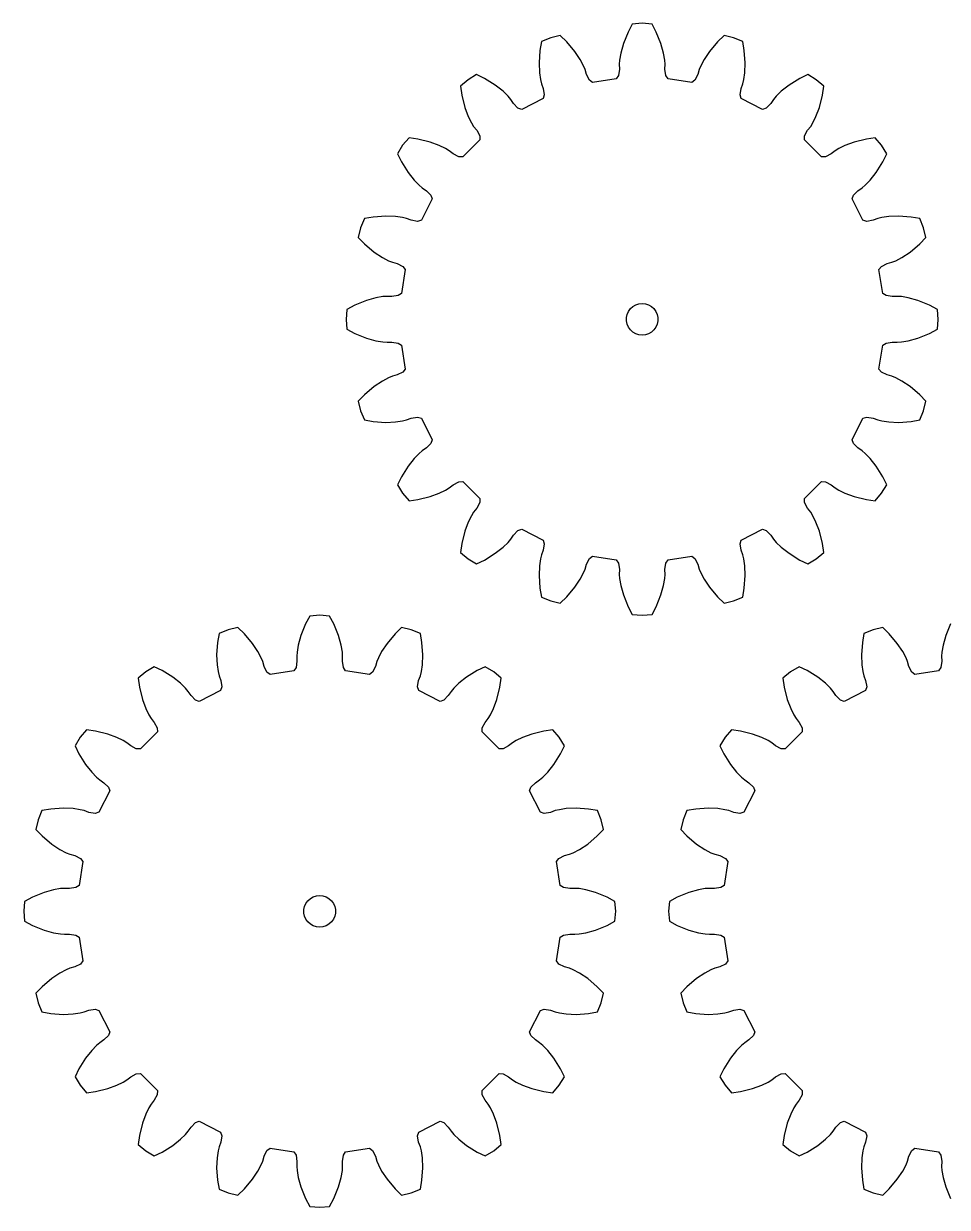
# Model space of a CAD drawing. Extents: x 0 to 178, y 0 to 224.
# Drawn here: x 0 to 87.4, y 0 to 112 of the extents above; entities that cross this region are included whole.
import ezdxf

# ---------------------------------------------------------------- set-up
doc = ezdxf.new("R2010")
doc.units = 0

msp = doc.modelspace()

# ---------------------------------------------------------------- linework, layer by layer
for p, q in [((58.52, 112.05), (57.59, 111.97)), ((59.46, 111.97), (58.52, 112.05)), ((50.78, 110.89), (49.87, 110.67)), ((51.39, 110.3), (50.78, 110.89)), ((57.19, 111.22), (56.75, 110.12)), ((57.59, 111.97), (57.19, 111.22)), ((59.85, 111.22), (59.46, 111.97)), ((60.3, 110.12), (59.85, 111.22)), ((66.27, 110.89), (65.66, 110.3)), ((67.18, 110.67), (66.27, 110.89)), ((49, 110.31), (48.85, 109.48)), ((49.87, 110.67), (49, 110.31)), ((52.15, 109.39), (51.39, 110.3)), ((56.75, 110.12), (56.49, 109.23)), ((60.55, 109.23), (60.3, 110.12)), ((65.66, 110.3), (64.89, 109.39)), ((68.05, 110.31), (67.18, 110.67)), ((68.19, 109.48), (68.05, 110.31)), ((48.85, 109.48), (48.77, 108.29)), ((52.67, 108.62), (52.15, 109.39)), ((56.49, 109.23), (56.38, 108.57)), ((60.67, 108.57), (60.55, 109.23)), ((64.89, 109.39), (64.38, 108.62)), ((68.27, 108.29), (68.19, 109.48)), ((48.77, 108.29), (48.81, 107.37)), ((52.98, 108.03), (52.67, 108.62)), ((53.13, 107.66), (52.98, 108.03)), ((53.26, 107.21), (53.13, 107.66)), ((56.37, 107.7), (56.28, 107.11)), ((56.38, 108.57), (56.35, 108.18)), ((56.35, 108.18), (56.37, 107.7)), ((60.69, 108.18), (60.67, 108.57)), ((60.68, 107.7), (60.69, 108.18)), ((60.77, 107.11), (60.68, 107.7)), ((63.92, 107.66), (63.79, 107.21)), ((64.07, 108.03), (63.92, 107.66)), ((64.38, 108.62), (64.07, 108.03)), ((68.24, 107.37), (68.27, 108.29)), ((42.06, 106.7), (41.34, 106.09)), ((42.86, 107.19), (42.06, 106.7)), ((43.62, 106.81), (42.86, 107.19)), ((44.63, 106.18), (43.62, 106.81)), ((48.81, 107.37), (48.9, 106.71)), ((48.9, 106.71), (49, 106.32)), ((53.53, 106.67), (53.26, 107.21)), ((53.82, 106.44), (53.53, 106.67)), ((56.07, 106.8), (53.82, 106.44)), ((56.28, 107.11), (56.07, 106.8)), ((60.98, 106.8), (60.77, 107.11)), ((63.22, 106.44), (60.98, 106.8)), ((63.52, 106.67), (63.22, 106.44)), ((63.79, 107.21), (63.52, 106.67)), ((68.05, 106.32), (68.14, 106.71)), ((68.14, 106.71), (68.24, 107.37)), ((73.43, 106.81), (72.42, 106.18)), ((74.19, 107.19), (73.43, 106.81)), ((74.99, 106.7), (74.19, 107.19)), ((75.7, 106.09), (74.99, 106.7)), ((41.34, 106.09), (41.46, 105.25)), ((45.36, 105.61), (44.63, 106.18)), ((45.83, 105.15), (45.36, 105.61)), ((49, 106.32), (49.16, 105.88)), ((49.16, 105.88), (49.26, 105.29)), ((67.79, 105.29), (67.88, 105.88)), ((67.88, 105.88), (68.05, 106.32)), ((71.69, 105.61), (71.21, 105.15)), ((72.42, 106.18), (71.69, 105.61)), ((75.58, 105.25), (75.7, 106.09)), ((41.46, 105.25), (41.75, 104.09)), ((46.09, 104.84), (45.83, 105.15)), ((46.35, 104.45), (46.09, 104.84)), ((46.77, 104.02), (46.35, 104.45)), ((49.16, 104.93), (47.13, 103.89)), ((49.26, 105.29), (49.16, 104.93)), ((67.89, 104.93), (67.79, 105.29)), ((69.92, 103.89), (67.89, 104.93)), ((70.69, 104.45), (70.27, 104.02)), ((70.96, 104.84), (70.69, 104.45)), ((71.21, 105.15), (70.96, 104.84)), ((75.29, 104.09), (75.58, 105.25)), ((41.75, 104.09), (42.07, 103.22)), ((42.07, 103.22), (42.36, 102.63)), ((47.13, 103.89), (46.77, 104.02)), ((70.27, 104.02), (69.92, 103.89)), ((74.68, 102.63), (74.97, 103.22)), ((74.97, 103.22), (75.29, 104.09)), ((42.36, 102.63), (42.58, 102.29)), ((42.58, 102.29), (42.87, 101.92)), ((74.18, 101.92), (74.47, 102.29)), ((74.47, 102.29), (74.68, 102.63)), ((36.47, 101.21), (35.86, 100.5)), ((37.31, 101.09), (36.47, 101.21)), ((38.46, 100.8), (37.31, 101.09)), ((43.16, 101.01), (41.55, 99.4)), ((42.87, 101.92), (43.15, 101.38)), ((43.15, 101.38), (43.16, 101.01)), ((73.89, 101.01), (73.9, 101.38)), ((75.5, 99.4), (73.89, 101.01)), ((73.9, 101.38), (74.18, 101.92)), ((79.74, 101.09), (78.58, 100.8)), ((80.57, 101.21), (79.74, 101.09)), ((81.18, 100.5), (80.57, 101.21)), ((35.86, 100.5), (35.37, 99.7)), ((35.37, 99.7), (35.74, 98.94)), ((39.33, 100.48), (38.46, 100.8)), ((39.93, 100.19), (39.33, 100.48)), ((40.27, 99.98), (39.93, 100.19)), ((40.64, 99.69), (40.27, 99.98)), ((41.17, 99.41), (40.64, 99.69)), ((76.41, 99.69), (75.87, 99.41)), ((76.78, 99.98), (76.41, 99.69)), ((77.12, 100.19), (76.78, 99.98)), ((77.71, 100.48), (77.12, 100.19)), ((78.58, 100.8), (77.71, 100.48)), ((81.67, 99.7), (81.18, 100.5)), ((81.3, 98.94), (81.67, 99.7)), ((35.74, 98.94), (36.38, 97.93)), ((41.55, 99.4), (41.17, 99.41)), ((75.87, 99.41), (75.5, 99.4)), ((80.67, 97.93), (81.3, 98.94)), ((36.38, 97.93), (36.95, 97.2)), ((80.1, 97.2), (80.67, 97.93)), ((36.95, 97.2), (37.41, 96.72)), ((37.41, 96.72), (37.72, 96.47)), ((37.72, 96.47), (38.11, 96.2)), ((78.94, 96.2), (79.33, 96.47)), ((79.33, 96.47), (79.64, 96.72)), ((79.64, 96.72), (80.1, 97.2)), ((38.66, 95.43), (37.63, 93.4)), ((38.11, 96.2), (38.54, 95.78)), ((38.54, 95.78), (38.66, 95.43)), ((78.38, 95.43), (78.51, 95.78)), ((79.42, 93.4), (78.38, 95.43)), ((78.51, 95.78), (78.94, 96.2)), ((32.24, 93.56), (31.88, 92.69)), ((33.08, 93.7), (32.24, 93.56)), ((34.26, 93.78), (33.08, 93.7)), ((35.19, 93.75), (34.26, 93.78)), ((35.85, 93.66), (35.19, 93.75)), ((36.23, 93.56), (35.85, 93.66)), ((36.68, 93.4), (36.23, 93.56)), ((37.27, 93.3), (36.68, 93.4)), ((37.63, 93.4), (37.27, 93.3)), ((79.77, 93.3), (79.42, 93.4)), ((80.37, 93.4), (79.77, 93.3)), ((80.81, 93.56), (80.37, 93.4)), ((81.2, 93.66), (80.81, 93.56)), ((81.85, 93.75), (81.2, 93.66)), ((82.78, 93.78), (81.85, 93.75)), ((83.97, 93.7), (82.78, 93.78)), ((84.8, 93.56), (83.97, 93.7)), ((85.16, 92.69), (84.8, 93.56)), ((31.88, 92.69), (31.66, 91.78)), ((85.38, 91.78), (85.16, 92.69)), ((31.66, 91.78), (32.25, 91.17)), ((32.25, 91.17), (33.17, 90.4)), ((83.88, 90.4), (84.79, 91.17)), ((84.79, 91.17), (85.38, 91.78)), ((33.17, 90.4), (33.94, 89.89)), ((33.94, 89.89), (34.52, 89.58)), ((82.52, 89.58), (83.11, 89.89)), ((83.11, 89.89), (83.88, 90.4)), ((34.52, 89.58), (34.89, 89.43)), ((34.89, 89.43), (35.35, 89.3)), ((35.35, 89.3), (35.88, 89.03)), ((36.11, 88.74), (35.76, 86.49)), ((35.88, 89.03), (36.11, 88.74)), ((80.93, 88.74), (81.16, 89.03)), ((81.29, 86.49), (80.93, 88.74)), ((81.16, 89.03), (81.7, 89.3)), ((81.7, 89.3), (82.15, 89.43)), ((82.15, 89.43), (82.52, 89.58)), ((35.45, 86.28), (34.85, 86.19)), ((35.76, 86.49), (35.45, 86.28)), ((81.6, 86.28), (81.29, 86.49)), ((82.19, 86.19), (81.6, 86.28)), ((31.33, 85.37), (30.58, 84.97)), ((32.44, 85.81), (31.33, 85.37)), ((33.33, 86.06), (32.44, 85.81)), ((33.98, 86.18), (33.33, 86.06)), ((34.38, 86.2), (33.98, 86.18)), ((34.85, 86.19), (34.38, 86.2)), ((57.41, 85.04), (57.64, 85.25)), ((57.64, 85.25), (57.91, 85.4)), ((57.91, 85.4), (58.21, 85.5)), ((58.21, 85.5), (58.52, 85.53)), ((58.52, 85.53), (58.83, 85.5)), ((58.83, 85.5), (59.13, 85.4)), ((59.13, 85.4), (59.4, 85.25)), ((59.4, 85.25), (59.64, 85.04)), ((82.66, 86.2), (82.19, 86.19)), ((83.06, 86.18), (82.66, 86.2)), ((83.71, 86.06), (83.06, 86.18)), ((84.61, 85.81), (83.71, 86.06)), ((85.71, 85.37), (84.61, 85.81)), ((86.46, 84.97), (85.71, 85.37)), ((30.58, 84.97), (30.51, 84.03)), ((30.51, 84.03), (30.58, 83.1)), ((57.03, 84.19), (57.1, 84.5)), ((57.03, 83.88), (57.03, 84.19)), ((57.1, 84.5), (57.22, 84.78)), ((57.22, 84.78), (57.41, 85.04)), ((59.64, 85.04), (59.82, 84.78)), ((59.82, 84.78), (59.95, 84.5)), ((59.95, 84.5), (60.01, 84.19)), ((60.01, 84.19), (60.01, 83.88)), ((86.53, 84.03), (86.46, 84.97)), ((86.46, 83.1), (86.53, 84.03)), ((30.58, 83.1), (31.33, 82.7)), ((57.1, 83.57), (57.03, 83.88)), ((57.22, 83.28), (57.1, 83.57)), ((57.41, 83.03), (57.22, 83.28)), ((57.64, 82.82), (57.41, 83.03)), ((59.64, 83.03), (59.4, 82.82)), ((59.82, 83.28), (59.64, 83.03)), ((59.95, 83.57), (59.82, 83.28)), ((60.01, 83.88), (59.95, 83.57)), ((85.71, 82.7), (86.46, 83.1)), ((31.33, 82.7), (32.44, 82.26)), ((32.44, 82.26), (33.33, 82)), ((33.33, 82), (33.98, 81.89)), ((33.98, 81.89), (34.38, 81.86)), ((34.38, 81.86), (34.85, 81.88)), ((34.85, 81.88), (35.45, 81.79)), ((35.45, 81.79), (35.76, 81.58)), ((57.91, 82.66), (57.64, 82.82)), ((58.21, 82.57), (57.91, 82.66)), ((58.52, 82.53), (58.21, 82.57)), ((58.83, 82.57), (58.52, 82.53)), ((59.13, 82.66), (58.83, 82.57)), ((59.4, 82.82), (59.13, 82.66)), ((81.29, 81.58), (81.6, 81.79)), ((81.6, 81.79), (82.19, 81.88)), ((82.19, 81.88), (82.66, 81.86)), ((82.66, 81.86), (83.06, 81.89)), ((83.06, 81.89), (83.71, 82)), ((83.71, 82), (84.61, 82.26)), ((84.61, 82.26), (85.71, 82.7)), ((35.76, 81.58), (36.11, 79.33)), ((80.93, 79.33), (81.29, 81.58)), ((34.52, 78.49), (33.94, 78.18)), ((34.89, 78.64), (34.52, 78.49)), ((35.35, 78.77), (34.89, 78.64)), ((35.88, 79.04), (35.35, 78.77)), ((36.11, 79.33), (35.88, 79.04)), ((81.16, 79.04), (80.93, 79.33)), ((81.7, 78.77), (81.16, 79.04)), ((82.15, 78.64), (81.7, 78.77)), ((82.52, 78.49), (82.15, 78.64)), ((83.11, 78.18), (82.52, 78.49)), ((33.17, 77.66), (32.25, 76.9)), ((33.94, 78.18), (33.17, 77.66)), ((83.88, 77.66), (83.11, 78.18)), ((84.79, 76.9), (83.88, 77.66)), ((32.25, 76.9), (31.66, 76.29)), ((31.66, 76.29), (31.88, 75.38)), ((85.38, 76.29), (84.79, 76.9)), ((85.16, 75.38), (85.38, 76.29)), ((31.88, 75.38), (32.24, 74.51)), ((84.8, 74.51), (85.16, 75.38)), ((32.24, 74.51), (33.08, 74.36)), ((33.08, 74.36), (34.26, 74.28)), ((34.26, 74.28), (35.19, 74.32)), ((35.19, 74.32), (35.85, 74.41)), ((35.85, 74.41), (36.23, 74.51)), ((36.23, 74.51), (36.68, 74.67)), ((36.68, 74.67), (37.27, 74.77)), ((37.27, 74.77), (37.63, 74.67)), ((37.63, 74.67), (38.66, 72.64)), ((78.38, 72.64), (79.42, 74.67)), ((79.42, 74.67), (79.77, 74.77)), ((79.77, 74.77), (80.37, 74.67)), ((80.37, 74.67), (80.81, 74.51)), ((80.81, 74.51), (81.2, 74.41)), ((81.2, 74.41), (81.85, 74.32)), ((81.85, 74.32), (82.78, 74.28)), ((82.78, 74.28), (83.97, 74.36)), ((83.97, 74.36), (84.8, 74.51)), ((38.11, 71.86), (37.72, 71.6)), ((38.54, 72.29), (38.11, 71.86)), ((38.66, 72.64), (38.54, 72.29)), ((78.51, 72.29), (78.38, 72.64)), ((78.94, 71.86), (78.51, 72.29)), ((79.33, 71.6), (78.94, 71.86)), ((36.95, 70.87), (36.38, 70.14)), ((37.41, 71.34), (36.95, 70.87)), ((37.72, 71.6), (37.41, 71.34)), ((79.64, 71.34), (79.33, 71.6)), ((80.1, 70.87), (79.64, 71.34)), ((80.67, 70.14), (80.1, 70.87)), ((36.38, 70.14), (35.74, 69.13)), ((81.3, 69.13), (80.67, 70.14)), ((35.74, 69.13), (35.37, 68.37)), ((35.37, 68.37), (35.86, 67.57)), ((40.27, 68.09), (40.64, 68.38)), ((40.64, 68.38), (41.17, 68.66)), ((41.17, 68.66), (41.55, 68.67)), ((41.55, 68.67), (43.16, 67.06)), ((73.89, 67.06), (75.5, 68.67)), ((75.5, 68.67), (75.87, 68.66)), ((75.87, 68.66), (76.41, 68.38)), ((76.41, 68.38), (76.78, 68.09)), ((81.18, 67.57), (81.67, 68.37)), ((81.67, 68.37), (81.3, 69.13)), ((35.86, 67.57), (36.47, 66.85)), ((37.31, 66.97), (38.46, 67.26)), ((38.46, 67.26), (39.33, 67.58)), ((39.33, 67.58), (39.93, 67.88)), ((39.93, 67.88), (40.27, 68.09)), ((76.78, 68.09), (77.12, 67.88)), ((77.12, 67.88), (77.71, 67.58)), ((77.71, 67.58), (78.58, 67.26)), ((78.58, 67.26), (79.74, 66.97)), ((80.57, 66.85), (81.18, 67.57)), ((36.47, 66.85), (37.31, 66.97)), ((42.87, 66.15), (42.58, 65.78)), ((43.15, 66.69), (42.87, 66.15)), ((43.16, 67.06), (43.15, 66.69)), ((73.9, 66.69), (73.89, 67.06)), ((74.18, 66.15), (73.9, 66.69)), ((74.47, 65.78), (74.18, 66.15)), ((79.74, 66.97), (80.57, 66.85)), ((42.36, 65.44), (42.07, 64.85)), ((42.58, 65.78), (42.36, 65.44)), ((74.68, 65.44), (74.47, 65.78)), ((74.97, 64.85), (74.68, 65.44)), ((41.75, 63.98), (41.46, 62.82)), ((42.07, 64.85), (41.75, 63.98)), ((46.35, 63.62), (46.77, 64.05)), ((46.77, 64.05), (47.13, 64.17)), ((47.13, 64.17), (49.16, 63.14)), ((67.89, 63.14), (69.92, 64.17)), ((69.92, 64.17), (70.27, 64.05)), ((70.27, 64.05), (70.69, 63.62)), ((75.29, 63.98), (74.97, 64.85)), ((75.58, 62.82), (75.29, 63.98)), ((41.46, 62.82), (41.34, 61.98)), ((45.36, 62.46), (45.83, 62.92)), ((45.83, 62.92), (46.09, 63.23)), ((46.09, 63.23), (46.35, 63.62)), ((49.16, 63.14), (49.26, 62.78)), ((49.26, 62.78), (49.16, 62.19)), ((67.79, 62.78), (67.89, 63.14)), ((67.88, 62.19), (67.79, 62.78)), ((70.69, 63.62), (70.96, 63.23)), ((70.96, 63.23), (71.21, 62.92)), ((71.21, 62.92), (71.69, 62.46)), ((75.7, 61.98), (75.58, 62.82)), ((41.34, 61.98), (42.06, 61.37)), ((43.62, 61.25), (44.63, 61.89)), ((44.63, 61.89), (45.36, 62.46)), ((49, 61.74), (48.9, 61.36)), ((49.16, 62.19), (49, 61.74)), ((53.53, 61.4), (53.82, 61.63)), ((53.82, 61.63), (56.07, 61.27)), ((60.98, 61.27), (63.22, 61.63)), ((63.22, 61.63), (63.52, 61.4)), ((68.05, 61.74), (67.88, 62.19)), ((68.14, 61.36), (68.05, 61.74)), ((71.69, 62.46), (72.42, 61.89)), ((72.42, 61.89), (73.43, 61.25)), ((74.99, 61.37), (75.7, 61.98)), ((42.06, 61.37), (42.86, 60.88)), ((42.86, 60.88), (43.62, 61.25)), ((48.81, 60.7), (48.77, 59.78)), ((48.9, 61.36), (48.81, 60.7)), ((53.13, 60.4), (53.26, 60.86)), ((53.26, 60.86), (53.53, 61.4)), ((56.07, 61.27), (56.28, 60.96)), ((56.28, 60.96), (56.37, 60.37)), ((60.68, 60.37), (60.77, 60.96)), ((60.77, 60.96), (60.98, 61.27)), ((63.52, 61.4), (63.79, 60.86)), ((63.79, 60.86), (63.92, 60.4)), ((68.24, 60.7), (68.14, 61.36)), ((68.27, 59.78), (68.24, 60.7)), ((73.43, 61.25), (74.19, 60.88)), ((74.19, 60.88), (74.99, 61.37)), ((48.77, 59.78), (48.85, 58.59)), ((52.15, 58.68), (52.67, 59.45)), ((52.67, 59.45), (52.98, 60.03)), ((52.98, 60.03), (53.13, 60.4)), ((56.37, 60.37), (56.35, 59.89)), ((56.35, 59.89), (56.38, 59.49)), ((56.38, 59.49), (56.49, 58.84)), ((60.55, 58.84), (60.67, 59.49)), ((60.67, 59.49), (60.69, 59.89)), ((60.69, 59.89), (60.68, 60.37)), ((63.92, 60.4), (64.07, 60.03)), ((64.07, 60.03), (64.38, 59.45)), ((64.38, 59.45), (64.89, 58.68)), ((68.19, 58.59), (68.27, 59.78)), ((48.85, 58.59), (49, 57.75)), ((51.39, 57.76), (52.15, 58.68)), ((56.49, 58.84), (56.75, 57.95)), ((60.3, 57.95), (60.55, 58.84)), ((64.89, 58.68), (65.66, 57.76)), ((68.05, 57.75), (68.19, 58.59)), ((49, 57.75), (49.87, 57.39)), ((49.87, 57.39), (50.78, 57.17)), ((50.78, 57.17), (51.39, 57.76)), ((56.75, 57.95), (57.19, 56.84)), ((59.85, 56.84), (60.3, 57.95)), ((65.66, 57.76), (66.27, 57.17)), ((66.27, 57.17), (67.18, 57.39)), ((67.18, 57.39), (68.05, 57.75)), ((28.01, 56.02), (27.07, 55.95)), ((28.95, 55.95), (28.01, 56.02)), ((57.19, 56.84), (57.59, 56.1)), ((57.59, 56.1), (58.52, 56.02)), ((58.52, 56.02), (59.46, 56.1)), ((59.46, 56.1), (59.85, 56.84)), ((26.68, 55.2), (26.23, 54.1)), ((27.07, 55.95), (26.68, 55.2)), ((29.34, 55.2), (28.95, 55.95)), ((29.79, 54.1), (29.34, 55.2)), ((87.7, 55.2), (87.26, 54.1)), ((18.49, 54.29), (18.34, 53.46)), ((19.36, 54.65), (18.49, 54.29)), ((20.27, 54.87), (19.36, 54.65)), ((20.88, 54.28), (20.27, 54.87)), ((21.64, 53.37), (20.88, 54.28)), ((26.23, 54.1), (25.98, 53.2)), ((30.04, 53.2), (29.79, 54.1)), ((35.15, 54.28), (34.38, 53.37)), ((35.75, 54.87), (35.15, 54.28)), ((36.67, 54.65), (35.75, 54.87)), ((37.54, 54.29), (36.67, 54.65)), ((37.68, 53.46), (37.54, 54.29)), ((79.51, 54.29), (79.36, 53.46)), ((80.38, 54.65), (79.51, 54.29)), ((81.29, 54.87), (80.38, 54.65)), ((81.9, 54.28), (81.29, 54.87)), ((82.66, 53.37), (81.9, 54.28)), ((87.26, 54.1), (87, 53.2)), ((18.34, 53.46), (18.26, 52.27)), ((22.16, 52.6), (21.64, 53.37)), ((25.98, 53.2), (25.87, 52.55)), ((30.16, 52.55), (30.04, 53.2)), ((34.38, 53.37), (33.87, 52.6)), ((37.76, 52.27), (37.68, 53.46)), ((79.36, 53.46), (79.28, 52.27)), ((83.18, 52.6), (82.66, 53.37)), ((87, 53.2), (86.89, 52.55)), ((18.26, 52.27), (18.3, 51.34)), ((22.47, 52.01), (22.16, 52.6)), ((22.62, 51.64), (22.47, 52.01)), ((22.75, 51.19), (22.62, 51.64)), ((25.86, 51.68), (25.77, 51.09)), ((25.87, 52.55), (25.84, 52.15)), ((25.84, 52.15), (25.86, 51.68)), ((30.18, 52.15), (30.16, 52.55)), ((30.16, 51.68), (30.18, 52.15)), ((30.25, 51.09), (30.16, 51.68)), ((33.41, 51.64), (33.28, 51.19)), ((33.56, 52.01), (33.41, 51.64)), ((33.87, 52.6), (33.56, 52.01)), ((37.73, 51.34), (37.76, 52.27)), ((79.28, 52.27), (79.32, 51.34)), ((83.49, 52.01), (83.18, 52.6)), ((83.64, 51.64), (83.49, 52.01)), ((83.77, 51.19), (83.64, 51.64)), ((86.88, 51.68), (86.79, 51.09)), ((86.89, 52.55), (86.86, 52.15)), ((86.86, 52.15), (86.88, 51.68)), ((11.55, 50.67), (10.83, 50.06)), ((12.35, 51.16), (11.55, 50.67)), ((13.11, 50.79), (12.35, 51.16)), ((14.12, 50.16), (13.11, 50.79)), ((18.3, 51.34), (18.39, 50.69)), ((18.39, 50.69), (18.49, 50.3)), ((23.01, 50.65), (22.75, 51.19)), ((23.31, 50.42), (23.01, 50.65)), ((25.56, 50.78), (23.31, 50.42)), ((25.77, 51.09), (25.56, 50.78)), ((30.46, 50.78), (30.25, 51.09)), ((32.71, 50.42), (30.46, 50.78)), ((33.01, 50.65), (32.71, 50.42)), ((33.28, 51.19), (33.01, 50.65)), ((37.54, 50.3), (37.63, 50.69)), ((37.63, 50.69), (37.73, 51.34)), ((42.92, 50.79), (41.91, 50.16)), ((43.67, 51.16), (42.92, 50.79)), ((44.48, 50.67), (43.67, 51.16)), ((45.19, 50.06), (44.48, 50.67)), ((72.57, 50.67), (71.85, 50.06)), ((73.37, 51.16), (72.57, 50.67)), ((74.13, 50.79), (73.37, 51.16)), ((75.14, 50.16), (74.13, 50.79)), ((79.32, 51.34), (79.41, 50.69)), ((79.41, 50.69), (79.51, 50.3)), ((84.04, 50.65), (83.77, 51.19)), ((84.33, 50.42), (84.04, 50.65)), ((86.58, 50.78), (84.33, 50.42)), ((86.79, 51.09), (86.58, 50.78)), ((10.83, 50.06), (10.95, 49.23)), ((14.85, 49.59), (14.12, 50.16)), ((15.32, 49.12), (14.85, 49.59)), ((18.49, 50.3), (18.65, 49.86)), ((18.65, 49.86), (18.75, 49.26)), ((37.27, 49.26), (37.37, 49.86)), ((37.37, 49.86), (37.54, 50.3)), ((41.18, 49.59), (40.7, 49.12)), ((41.91, 50.16), (41.18, 49.59)), ((45.07, 49.23), (45.19, 50.06)), ((71.85, 50.06), (71.97, 49.23)), ((75.87, 49.59), (75.14, 50.16)), ((76.34, 49.12), (75.87, 49.59)), ((79.51, 50.3), (79.67, 49.86)), ((79.67, 49.86), (79.77, 49.26)), ((10.95, 49.23), (11.24, 48.07)), ((15.58, 48.82), (15.32, 49.12)), ((15.84, 48.43), (15.58, 48.82)), ((16.26, 48), (15.84, 48.43)), ((18.64, 48.9), (16.61, 47.87)), ((18.75, 49.26), (18.64, 48.9)), ((37.38, 48.9), (37.27, 49.26)), ((39.41, 47.87), (37.38, 48.9)), ((40.18, 48.43), (39.76, 48)), ((40.45, 48.82), (40.18, 48.43)), ((40.7, 49.12), (40.45, 48.82)), ((44.78, 48.07), (45.07, 49.23)), ((71.97, 49.23), (72.26, 48.07)), ((76.6, 48.82), (76.34, 49.12)), ((76.86, 48.43), (76.6, 48.82)), ((77.29, 48), (76.86, 48.43)), ((79.67, 48.9), (77.64, 47.87)), ((79.77, 49.26), (79.67, 48.9)), ((11.24, 48.07), (11.56, 47.2)), ((11.56, 47.2), (11.85, 46.6)), ((16.61, 47.87), (16.26, 48)), ((39.76, 48), (39.41, 47.87)), ((44.17, 46.6), (44.46, 47.2)), ((44.46, 47.2), (44.78, 48.07)), ((72.26, 48.07), (72.58, 47.2)), ((72.58, 47.2), (72.88, 46.6)), ((77.64, 47.87), (77.29, 48)), ((11.85, 46.6), (12.06, 46.27)), ((12.06, 46.27), (12.36, 45.89)), ((43.67, 45.89), (43.96, 46.27)), ((43.96, 46.27), (44.17, 46.6)), ((72.88, 46.6), (73.09, 46.27)), ((73.09, 46.27), (73.38, 45.89)), ((5.96, 45.19), (5.35, 44.48)), ((6.8, 45.07), (5.96, 45.19)), ((7.95, 44.78), (6.8, 45.07)), ((12.65, 44.99), (11.04, 43.38)), ((12.36, 45.89), (12.63, 45.36)), ((12.63, 45.36), (12.65, 44.99)), ((43.38, 44.99), (43.39, 45.36)), ((44.99, 43.38), (43.38, 44.99)), ((43.39, 45.36), (43.67, 45.89)), ((49.23, 45.07), (48.07, 44.78)), ((50.06, 45.19), (49.23, 45.07)), ((50.67, 44.48), (50.06, 45.19)), ((66.98, 45.19), (66.37, 44.48)), ((67.82, 45.07), (66.98, 45.19)), ((68.98, 44.78), (67.82, 45.07)), ((73.67, 44.99), (72.06, 43.38)), ((73.38, 45.89), (73.66, 45.36)), ((73.66, 45.36), (73.67, 44.99)), ((5.35, 44.48), (4.86, 43.67)), ((8.82, 44.46), (7.95, 44.78)), ((9.42, 44.17), (8.82, 44.46)), ((9.76, 43.96), (9.42, 44.17)), ((10.13, 43.67), (9.76, 43.96)), ((46.27, 43.96), (45.89, 43.67)), ((46.6, 44.17), (46.27, 43.96)), ((47.2, 44.46), (46.6, 44.17)), ((48.07, 44.78), (47.2, 44.46)), ((51.16, 43.67), (50.67, 44.48)), ((66.37, 44.48), (65.88, 43.67)), ((69.85, 44.46), (68.98, 44.78)), ((70.44, 44.17), (69.85, 44.46)), ((70.78, 43.96), (70.44, 44.17)), ((71.15, 43.67), (70.78, 43.96)), ((4.86, 43.67), (5.23, 42.92)), ((5.23, 42.92), (5.86, 41.91)), ((10.66, 43.39), (10.13, 43.67)), ((11.04, 43.38), (10.66, 43.39)), ((45.36, 43.39), (44.99, 43.38)), ((45.89, 43.67), (45.36, 43.39)), ((50.16, 41.91), (50.79, 42.92)), ((50.79, 42.92), (51.16, 43.67)), ((65.88, 43.67), (66.25, 42.92)), ((66.25, 42.92), (66.89, 41.91)), ((71.69, 43.39), (71.15, 43.67)), ((72.06, 43.38), (71.69, 43.39)), ((5.86, 41.91), (6.44, 41.18)), ((49.59, 41.18), (50.16, 41.91)), ((66.89, 41.91), (67.46, 41.18)), ((6.44, 41.18), (6.9, 40.7)), ((6.9, 40.7), (7.2, 40.45)), ((7.2, 40.45), (7.6, 40.18)), ((48.43, 40.18), (48.82, 40.45)), ((48.82, 40.45), (49.12, 40.7)), ((49.12, 40.7), (49.59, 41.18)), ((67.46, 41.18), (67.92, 40.7)), ((67.92, 40.7), (68.23, 40.45)), ((68.23, 40.45), (68.62, 40.18)), ((8.15, 39.41), (7.12, 37.38)), ((7.6, 40.18), (8.03, 39.76)), ((8.03, 39.76), (8.15, 39.41)), ((47.87, 39.41), (48, 39.76)), ((48.9, 37.38), (47.87, 39.41)), ((48, 39.76), (48.43, 40.18)), ((69.17, 39.41), (68.14, 37.38)), ((68.62, 40.18), (69.05, 39.76)), ((69.05, 39.76), (69.17, 39.41)), ((1.73, 37.54), (1.37, 36.67)), ((2.56, 37.68), (1.73, 37.54)), ((3.75, 37.76), (2.56, 37.68)), ((4.68, 37.73), (3.75, 37.76)), ((5.34, 37.63), (4.68, 37.73)), ((5.72, 37.54), (5.34, 37.63)), ((6.17, 37.37), (5.72, 37.54)), ((6.76, 37.27), (6.17, 37.37)), ((7.12, 37.38), (6.76, 37.27)), ((49.26, 37.27), (48.9, 37.38)), ((49.86, 37.37), (49.26, 37.27)), ((50.3, 37.54), (49.86, 37.37)), ((50.69, 37.63), (50.3, 37.54)), ((51.34, 37.73), (50.69, 37.63)), ((52.27, 37.76), (51.34, 37.73)), ((53.46, 37.68), (52.27, 37.76)), ((54.29, 37.54), (53.46, 37.68)), ((54.65, 36.67), (54.29, 37.54)), ((62.75, 37.54), (62.39, 36.67)), ((63.59, 37.68), (62.75, 37.54)), ((64.78, 37.76), (63.59, 37.68)), ((65.7, 37.73), (64.78, 37.76)), ((66.36, 37.63), (65.7, 37.73)), ((66.74, 37.54), (66.36, 37.63)), ((67.19, 37.37), (66.74, 37.54)), ((67.78, 37.27), (67.19, 37.37)), ((68.14, 37.38), (67.78, 37.27)), ((1.37, 36.67), (1.15, 35.75)), ((54.87, 35.75), (54.65, 36.67)), ((62.39, 36.67), (62.17, 35.75)), ((1.15, 35.75), (1.74, 35.15)), ((1.74, 35.15), (2.66, 34.38)), ((53.37, 34.38), (54.28, 35.15)), ((54.28, 35.15), (54.87, 35.75)), ((62.17, 35.75), (62.76, 35.15)), ((62.76, 35.15), (63.68, 34.38)), ((2.66, 34.38), (3.42, 33.87)), ((3.42, 33.87), (4.01, 33.56)), ((52.01, 33.56), (52.6, 33.87)), ((52.6, 33.87), (53.37, 34.38)), ((63.68, 34.38), (64.45, 33.87)), ((64.45, 33.87), (65.03, 33.56)), ((4.01, 33.56), (4.38, 33.41)), ((4.38, 33.41), (4.84, 33.28)), ((4.84, 33.28), (5.37, 33.01)), ((5.6, 32.71), (5.25, 30.46)), ((5.37, 33.01), (5.6, 32.71)), ((50.42, 32.71), (50.65, 33.01)), ((50.78, 30.46), (50.42, 32.71)), ((50.65, 33.01), (51.19, 33.28)), ((51.19, 33.28), (51.64, 33.41)), ((51.64, 33.41), (52.01, 33.56)), ((65.03, 33.56), (65.4, 33.41)), ((65.4, 33.41), (65.86, 33.28)), ((65.86, 33.28), (66.4, 33.01)), ((66.63, 32.71), (66.27, 30.46)), ((66.4, 33.01), (66.63, 32.71)), ((4.94, 30.25), (4.34, 30.16)), ((5.25, 30.46), (4.94, 30.25)), ((51.09, 30.25), (50.78, 30.46)), ((51.68, 30.16), (51.09, 30.25)), ((65.96, 30.25), (65.37, 30.16)), ((66.27, 30.46), (65.96, 30.25)), ((0.82, 29.34), (0.07, 28.95)), ((1.93, 29.79), (0.82, 29.34)), ((2.82, 30.04), (1.93, 29.79)), ((3.47, 30.16), (2.82, 30.04)), ((3.87, 30.18), (3.47, 30.16)), ((4.34, 30.16), (3.87, 30.18)), ((26.9, 29.01), (27.13, 29.22)), ((27.13, 29.22), (27.4, 29.38)), ((27.4, 29.38), (27.7, 29.48)), ((27.7, 29.48), (28.01, 29.51)), ((28.01, 29.51), (28.32, 29.48)), ((28.32, 29.48), (28.62, 29.38)), ((28.62, 29.38), (28.89, 29.22)), ((28.89, 29.22), (29.13, 29.01)), ((52.15, 30.18), (51.68, 30.16)), ((52.55, 30.16), (52.15, 30.18)), ((53.2, 30.04), (52.55, 30.16)), ((54.1, 29.79), (53.2, 30.04)), ((55.2, 29.34), (54.1, 29.79)), ((55.95, 28.95), (55.2, 29.34)), ((61.84, 29.34), (61.1, 28.95)), ((62.95, 29.79), (61.84, 29.34)), ((63.84, 30.04), (62.95, 29.79)), ((64.49, 30.16), (63.84, 30.04)), ((64.89, 30.18), (64.49, 30.16)), ((65.37, 30.16), (64.89, 30.18)), ((0.07, 28.95), (0, 28.01)), ((0, 28.01), (0.07, 27.07)), ((26.52, 28.17), (26.58, 28.47)), ((26.52, 27.85), (26.52, 28.17)), ((26.58, 28.47), (26.71, 28.76)), ((26.71, 28.76), (26.9, 29.01)), ((29.13, 29.01), (29.31, 28.76)), ((29.31, 28.76), (29.44, 28.47)), ((29.44, 28.47), (29.5, 28.17)), ((29.5, 28.17), (29.5, 27.85)), ((56.02, 28.01), (55.95, 28.95)), ((55.95, 27.07), (56.02, 28.01)), ((61.1, 28.95), (61.02, 28.01)), ((61.02, 28.01), (61.1, 27.07)), ((0.07, 27.07), (0.82, 26.68)), ((26.58, 27.55), (26.52, 27.85)), ((26.71, 27.26), (26.58, 27.55)), ((26.9, 27.01), (26.71, 27.26)), ((27.13, 26.8), (26.9, 27.01)), ((29.13, 27.01), (28.89, 26.8)), ((29.31, 27.26), (29.13, 27.01)), ((29.44, 27.55), (29.31, 27.26)), ((29.5, 27.85), (29.44, 27.55)), ((55.2, 26.68), (55.95, 27.07)), ((61.1, 27.07), (61.84, 26.68)), ((0.82, 26.68), (1.93, 26.23)), ((1.93, 26.23), (2.82, 25.98)), ((2.82, 25.98), (3.47, 25.87)), ((3.47, 25.87), (3.87, 25.84)), ((3.87, 25.84), (4.34, 25.86)), ((4.34, 25.86), (4.94, 25.77)), ((4.94, 25.77), (5.25, 25.56)), ((27.4, 26.64), (27.13, 26.8)), ((27.7, 26.54), (27.4, 26.64)), ((28.01, 26.51), (27.7, 26.54)), ((28.32, 26.54), (28.01, 26.51)), ((28.62, 26.64), (28.32, 26.54)), ((28.89, 26.8), (28.62, 26.64)), ((50.78, 25.56), (51.09, 25.77)), ((51.09, 25.77), (51.68, 25.86)), ((51.68, 25.86), (52.15, 25.84)), ((52.15, 25.84), (52.55, 25.87)), ((52.55, 25.87), (53.2, 25.98)), ((53.2, 25.98), (54.1, 26.23)), ((54.1, 26.23), (55.2, 26.68)), ((61.84, 26.68), (62.95, 26.23)), ((62.95, 26.23), (63.84, 25.98)), ((63.84, 25.98), (64.49, 25.87)), ((64.49, 25.87), (64.89, 25.84)), ((64.89, 25.84), (65.37, 25.86)), ((65.37, 25.86), (65.96, 25.77)), ((65.96, 25.77), (66.27, 25.56)), ((5.25, 25.56), (5.6, 23.31)), ((50.42, 23.31), (50.78, 25.56)), ((66.27, 25.56), (66.63, 23.31)), ((4.01, 22.47), (3.42, 22.16)), ((4.38, 22.62), (4.01, 22.47)), ((4.84, 22.75), (4.38, 22.62)), ((5.37, 23.01), (4.84, 22.75)), ((5.6, 23.31), (5.37, 23.01)), ((50.65, 23.01), (50.42, 23.31)), ((51.19, 22.75), (50.65, 23.01)), ((51.64, 22.62), (51.19, 22.75)), ((52.01, 22.47), (51.64, 22.62)), ((52.6, 22.16), (52.01, 22.47)), ((65.03, 22.47), (64.45, 22.16)), ((65.4, 22.62), (65.03, 22.47)), ((65.86, 22.75), (65.4, 22.62)), ((66.4, 23.01), (65.86, 22.75)), ((66.63, 23.31), (66.4, 23.01)), ((2.66, 21.64), (1.74, 20.88)), ((3.42, 22.16), (2.66, 21.64)), ((53.37, 21.64), (52.6, 22.16)), ((54.28, 20.88), (53.37, 21.64)), ((63.68, 21.64), (62.76, 20.88)), ((64.45, 22.16), (63.68, 21.64)), ((1.74, 20.88), (1.15, 20.27)), ((1.15, 20.27), (1.37, 19.36)), ((54.87, 20.27), (54.28, 20.88)), ((54.65, 19.36), (54.87, 20.27)), ((62.76, 20.88), (62.17, 20.27)), ((62.17, 20.27), (62.39, 19.36)), ((1.37, 19.36), (1.73, 18.49)), ((54.29, 18.49), (54.65, 19.36)), ((62.39, 19.36), (62.75, 18.49)), ((1.73, 18.49), (2.56, 18.34)), ((2.56, 18.34), (3.75, 18.26)), ((3.75, 18.26), (4.68, 18.3)), ((4.68, 18.3), (5.34, 18.39)), ((5.34, 18.39), (5.72, 18.49)), ((5.72, 18.49), (6.17, 18.65)), ((6.17, 18.65), (6.76, 18.75)), ((6.76, 18.75), (7.12, 18.64)), ((7.12, 18.64), (8.15, 16.61)), ((47.87, 16.61), (48.9, 18.64)), ((48.9, 18.64), (49.26, 18.75)), ((49.26, 18.75), (49.86, 18.65)), ((49.86, 18.65), (50.3, 18.49)), ((50.3, 18.49), (50.69, 18.39)), ((50.69, 18.39), (51.34, 18.3)), ((51.34, 18.3), (52.27, 18.26)), ((52.27, 18.26), (53.46, 18.34)), ((53.46, 18.34), (54.29, 18.49)), ((62.75, 18.49), (63.59, 18.34)), ((63.59, 18.34), (64.78, 18.26)), ((64.78, 18.26), (65.7, 18.3)), ((65.7, 18.3), (66.36, 18.39)), ((66.36, 18.39), (66.74, 18.49)), ((66.74, 18.49), (67.19, 18.65)), ((67.19, 18.65), (67.78, 18.75)), ((67.78, 18.75), (68.14, 18.64)), ((68.14, 18.64), (69.17, 16.61)), ((7.6, 15.84), (7.2, 15.58)), ((8.03, 16.26), (7.6, 15.84)), ((8.15, 16.61), (8.03, 16.26)), ((48, 16.26), (47.87, 16.61)), ((48.43, 15.84), (48, 16.26)), ((48.82, 15.58), (48.43, 15.84)), ((68.62, 15.84), (68.23, 15.58)), ((69.05, 16.26), (68.62, 15.84)), ((69.17, 16.61), (69.05, 16.26)), ((6.44, 14.85), (5.86, 14.12)), ((6.9, 15.32), (6.44, 14.85)), ((7.2, 15.58), (6.9, 15.32)), ((49.12, 15.32), (48.82, 15.58)), ((49.59, 14.85), (49.12, 15.32)), ((50.16, 14.12), (49.59, 14.85)), ((67.46, 14.85), (66.89, 14.12)), ((67.92, 15.32), (67.46, 14.85)), ((68.23, 15.58), (67.92, 15.32)), ((5.86, 14.12), (5.23, 13.11)), ((50.79, 13.11), (50.16, 14.12)), ((66.89, 14.12), (66.25, 13.11)), ((5.23, 13.11), (4.86, 12.35)), ((4.86, 12.35), (5.35, 11.55)), ((9.76, 12.06), (10.13, 12.36)), ((10.13, 12.36), (10.66, 12.63)), ((10.66, 12.63), (11.04, 12.65)), ((11.04, 12.65), (12.65, 11.04)), ((43.38, 11.04), (44.99, 12.65)), ((44.99, 12.65), (45.36, 12.63)), ((45.36, 12.63), (45.89, 12.36)), ((45.89, 12.36), (46.27, 12.06)), ((50.67, 11.55), (51.16, 12.35)), ((51.16, 12.35), (50.79, 13.11)), ((66.25, 13.11), (65.88, 12.35)), ((65.88, 12.35), (66.37, 11.55)), ((70.78, 12.06), (71.15, 12.36)), ((71.15, 12.36), (71.69, 12.63)), ((71.69, 12.63), (72.06, 12.65)), ((72.06, 12.65), (73.67, 11.04)), ((5.35, 11.55), (5.96, 10.83)), ((6.8, 10.95), (7.95, 11.24)), ((7.95, 11.24), (8.82, 11.56)), ((8.82, 11.56), (9.42, 11.85)), ((9.42, 11.85), (9.76, 12.06)), ((46.27, 12.06), (46.6, 11.85)), ((46.6, 11.85), (47.2, 11.56)), ((47.2, 11.56), (48.07, 11.24)), ((48.07, 11.24), (49.23, 10.95)), ((50.06, 10.83), (50.67, 11.55)), ((66.37, 11.55), (66.98, 10.83)), ((67.82, 10.95), (68.98, 11.24)), ((68.98, 11.24), (69.85, 11.56)), ((69.85, 11.56), (70.44, 11.85)), ((70.44, 11.85), (70.78, 12.06)), ((5.96, 10.83), (6.8, 10.95)), ((12.36, 10.13), (12.06, 9.76)), ((12.63, 10.66), (12.36, 10.13)), ((12.65, 11.04), (12.63, 10.66)), ((43.39, 10.66), (43.38, 11.04)), ((43.67, 10.13), (43.39, 10.66)), ((43.96, 9.76), (43.67, 10.13)), ((49.23, 10.95), (50.06, 10.83)), ((66.98, 10.83), (67.82, 10.95)), ((73.38, 10.13), (73.09, 9.76)), ((73.66, 10.66), (73.38, 10.13)), ((73.67, 11.04), (73.66, 10.66)), ((11.85, 9.42), (11.56, 8.82)), ((12.06, 9.76), (11.85, 9.42)), ((44.17, 9.42), (43.96, 9.76)), ((44.46, 8.82), (44.17, 9.42)), ((72.88, 9.42), (72.58, 8.82)), ((73.09, 9.76), (72.88, 9.42)), ((11.24, 7.95), (10.95, 6.8)), ((11.56, 8.82), (11.24, 7.95)), ((15.84, 7.6), (16.26, 8.03)), ((16.26, 8.03), (16.61, 8.15)), ((16.61, 8.15), (18.64, 7.12)), ((37.38, 7.12), (39.41, 8.15)), ((39.41, 8.15), (39.76, 8.03)), ((39.76, 8.03), (40.18, 7.6)), ((44.78, 7.95), (44.46, 8.82)), ((45.07, 6.8), (44.78, 7.95)), ((72.26, 7.95), (71.97, 6.8)), ((72.58, 8.82), (72.26, 7.95)), ((76.86, 7.6), (77.29, 8.03)), ((77.29, 8.03), (77.64, 8.15)), ((77.64, 8.15), (79.67, 7.12)), ((10.95, 6.8), (10.83, 5.96)), ((14.85, 6.44), (15.32, 6.9)), ((15.32, 6.9), (15.58, 7.2)), ((15.58, 7.2), (15.84, 7.6)), ((18.64, 7.12), (18.75, 6.76)), ((18.75, 6.76), (18.65, 6.17)), ((37.27, 6.76), (37.38, 7.12)), ((37.37, 6.17), (37.27, 6.76)), ((40.18, 7.6), (40.45, 7.2)), ((40.45, 7.2), (40.7, 6.9)), ((40.7, 6.9), (41.18, 6.44)), ((45.19, 5.96), (45.07, 6.8)), ((71.97, 6.8), (71.85, 5.96)), ((75.87, 6.44), (76.34, 6.9)), ((76.34, 6.9), (76.6, 7.2)), ((76.6, 7.2), (76.86, 7.6)), ((79.67, 7.12), (79.77, 6.76)), ((79.77, 6.76), (79.67, 6.17)), ((10.83, 5.96), (11.55, 5.35)), ((13.11, 5.23), (14.12, 5.86)), ((14.12, 5.86), (14.85, 6.44)), ((18.49, 5.72), (18.39, 5.34)), ((18.65, 6.17), (18.49, 5.72)), ((23.01, 5.37), (23.31, 5.6)), ((23.31, 5.6), (25.56, 5.25)), ((30.46, 5.25), (32.71, 5.6)), ((32.71, 5.6), (33.01, 5.37)), ((37.54, 5.72), (37.37, 6.17)), ((37.63, 5.34), (37.54, 5.72)), ((41.18, 6.44), (41.91, 5.86)), ((41.91, 5.86), (42.92, 5.23)), ((44.48, 5.35), (45.19, 5.96)), ((71.85, 5.96), (72.57, 5.35)), ((74.13, 5.23), (75.14, 5.86)), ((75.14, 5.86), (75.87, 6.44)), ((79.51, 5.72), (79.41, 5.34)), ((79.67, 6.17), (79.51, 5.72)), ((84.04, 5.37), (84.33, 5.6)), ((84.33, 5.6), (86.58, 5.25)), ((11.55, 5.35), (12.35, 4.86)), ((12.35, 4.86), (13.11, 5.23)), ((18.3, 4.68), (18.26, 3.75)), ((18.39, 5.34), (18.3, 4.68)), ((22.62, 4.38), (22.75, 4.84)), ((22.75, 4.84), (23.01, 5.37)), ((25.56, 5.25), (25.77, 4.94)), ((25.77, 4.94), (25.86, 4.34)), ((30.16, 4.34), (30.25, 4.94)), ((30.25, 4.94), (30.46, 5.25)), ((33.01, 5.37), (33.28, 4.84)), ((33.28, 4.84), (33.41, 4.38)), ((37.73, 4.68), (37.63, 5.34)), ((37.76, 3.75), (37.73, 4.68)), ((42.92, 5.23), (43.67, 4.86)), ((43.67, 4.86), (44.48, 5.35)), ((72.57, 5.35), (73.37, 4.86)), ((73.37, 4.86), (74.13, 5.23)), ((79.32, 4.68), (79.28, 3.75)), ((79.41, 5.34), (79.32, 4.68)), ((83.64, 4.38), (83.77, 4.84)), ((83.77, 4.84), (84.04, 5.37)), ((86.58, 5.25), (86.79, 4.94)), ((86.79, 4.94), (86.88, 4.34)), ((18.26, 3.75), (18.34, 2.56)), ((21.64, 2.66), (22.16, 3.42)), ((22.16, 3.42), (22.47, 4.01)), ((22.47, 4.01), (22.62, 4.38)), ((25.86, 4.34), (25.84, 3.87)), ((25.84, 3.87), (25.87, 3.47)), ((25.87, 3.47), (25.98, 2.82)), ((30.04, 2.82), (30.16, 3.47)), ((30.18, 3.87), (30.16, 4.34)), ((30.16, 3.47), (30.18, 3.87)), ((33.41, 4.38), (33.56, 4.01)), ((33.56, 4.01), (33.87, 3.42)), ((33.87, 3.42), (34.38, 2.66)), ((37.68, 2.56), (37.76, 3.75)), ((79.28, 3.75), (79.36, 2.56)), ((82.66, 2.66), (83.18, 3.42)), ((83.18, 3.42), (83.49, 4.01)), ((83.49, 4.01), (83.64, 4.38)), ((86.88, 4.34), (86.86, 3.87)), ((86.86, 3.87), (86.89, 3.47)), ((86.89, 3.47), (87, 2.82)), ((18.34, 2.56), (18.49, 1.73)), ((20.88, 1.74), (21.64, 2.66)), ((25.98, 2.82), (26.23, 1.93)), ((29.79, 1.93), (30.04, 2.82)), ((34.38, 2.66), (35.15, 1.74)), ((37.54, 1.73), (37.68, 2.56)), ((79.36, 2.56), (79.51, 1.73)), ((81.9, 1.74), (82.66, 2.66)), ((87, 2.82), (87.26, 1.93)), ((18.49, 1.73), (19.36, 1.37)), ((19.36, 1.37), (20.27, 1.15)), ((20.27, 1.15), (20.88, 1.74)), ((26.23, 1.93), (26.68, 0.82)), ((29.34, 0.82), (29.79, 1.93)), ((35.15, 1.74), (35.75, 1.15)), ((35.75, 1.15), (36.67, 1.37)), ((36.67, 1.37), (37.54, 1.73)), ((79.51, 1.73), (80.38, 1.37)), ((80.38, 1.37), (81.29, 1.15)), ((81.29, 1.15), (81.9, 1.74)), ((87.26, 1.93), (87.7, 0.82)), ((26.68, 0.82), (27.07, 0.07)), ((27.07, 0.07), (28.01, 0)), ((28.01, 0), (28.95, 0.07)), ((28.95, 0.07), (29.34, 0.82))]:
    msp.add_line(p, q)

doc.saveas('drawing.dxf')
